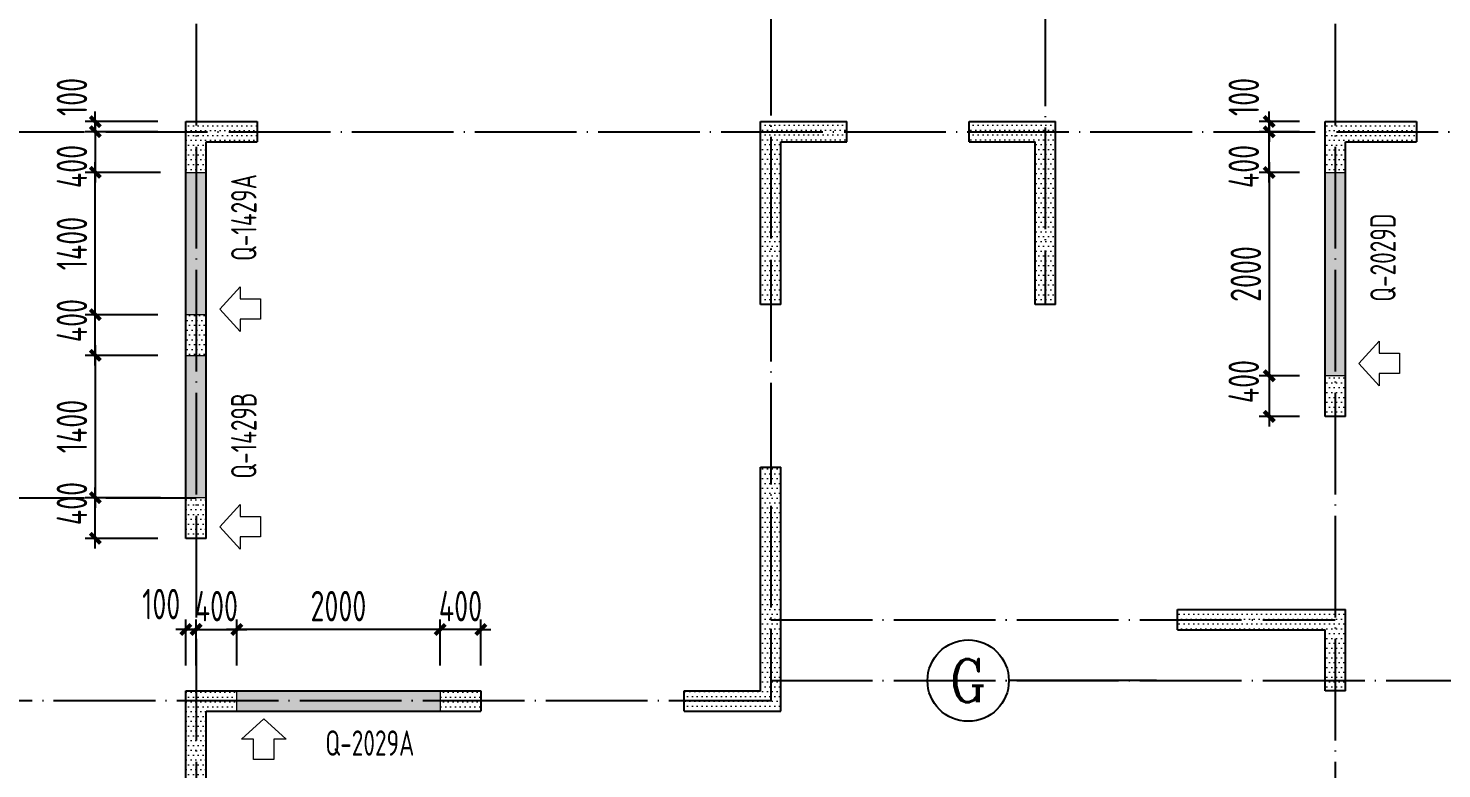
# Model space of a CAD drawing. Extents: x -85320 to 1679916, y -1321939 to 627.
# Drawn here: x 1032870 to 1046766, y -768781 to -761496 of the extents above; entities that cross this region are included whole.
import ezdxf
from ezdxf.enums import TextEntityAlignment as Align

# ---------------------------------------------------------------- set-up
doc = ezdxf.new("R2010")
doc.units = 0
doc.header["$LTSCALE"] = 1000
doc.linetypes.add('DOTE', pattern=[2.42, 2, -0.2, 0.02, -0.2])
for name, color, linetype in [('AXIS', 3, 'Continuous'), ('AXIS_TEXT', 7, 'Continuous'), ('DOTE', 1, 'DOTE'), ('G-06墙-01砼墙', 50, 'Continuous')]:
    doc.layers.add(name, color=color, linetype=linetype)
for name, color, linetype, lineweight in [('DIM', 3, 'Continuous', 0), ('WCOL', 7, 'Continuous', 0), ('WCOL_DE_DIM', 3, 'Continuous', 0), ('WCOL_HATCH', 251, 'Continuous', 0), ('预制墙标注', 2, 'Continuous', 18)]:
    doc.layers.add(name, color=color, linetype=linetype, lineweight=lineweight)
doc.styles.add('_TCH_AXIS', font='COMPLEX', dxfattribs={"bigfont": 'GBCBIG'})
doc.styles.add('COMPLEX', font='COMPLEX')
doc.styles.add('TSSD_Rein', font='Tssdeng.shx', dxfattribs={"width": 0.7, "bigfont": 'hztxt.shx'})
doc.styles.add('样式 1', font='yjkeng.shx', dxfattribs={"width": 0.7, "bigfont": 'yjkchn.shx'})
doc.dimstyles.new('TSSD_100_100$0', dxfattribs={"dimtxt": 300, "dimasz": 100, "dimexe": 100, "dimexo": 250, "dimgap": 80, "dimtad": 1, "dimdec": 0, "dimzin": 0, "dimdsep": 46, "dimtxsty": 'TSSD_Rein', "dimblk": 'ARCHTICK', "dimcen": 0, "dimdle": 100, "dimclrt": 7, "dimadec": 0, "dimazin": 0, "dimtfac": 1, "dimtdec": 0, "dimtix": 1, "dimtmove": 2, "dimatfit": 3, "dimldrblk": '_TSDBK', "dimfxl": 1, "dimtolj": 1, "dimtzin": 0, "dimarcsym": 0})
pattern_1 = [(0, (-5661462.457, -507233), (23.8125, 47.625), [0, -47.625])]
pattern_2 = [(0, (-5661462.457, -549233), (23.8125, 47.625), [0, -47.625])]

# ---------------------------------------------------------------- blocks, each defined once
blk = doc.blocks.new('_AXISO')
blk.add_circle((0, 0), 0.5)
at = {"layer": 'AXIS_TEXT', "style": 'COMPLEX', "width": 1.041667}
blk.add_attdef('A', text='', height=0.56, dxfattribs=at).set_placement((-0.25, -0.28), (0.25, -0.28), align=Align.FIT)
blk = doc.blocks.new('_ArchTick')
at = {"color": 0, "linetype": 'ByBlock', "const_width": 0.4}
blk.add_lwpolyline([(-0.5, -0.5), (0.5, 0.5)], dxfattribs=at)
blk = doc.blocks.new('*D1141')
at = {"layer": 'Defpoints', "color": 0, "transparency": 16777216}
for p in [(1034519, -767411), (1034419, -768014), (1034519, -768014)]:
    blk.add_point(p, dxfattribs=at)
at = {"layer": 'DIM', "color": 0, "lineweight": -2, "transparency": 16777216}
for p, q in [((1034419, -767764), (1034419, -767311)), ((1034519, -767764), (1034519, -767311)), ((1034419, -767411), (1034319, -767411)), ((1034419, -767411), (1034519, -767411)), ((1034519, -767411), (1034619, -767411))]:
    blk.add_line(p, q, dxfattribs=at)
at = {"layer": 'DIM', "color": 0, "lineweight": -2, "transparency": 16777216, "xscale": 100, "yscale": 100, "zscale": 100}
blk.add_blockref('_ArchTick', (1034419, -767411), dxfattribs=at)
at = {"layer": 'DIM', "color": 0, "lineweight": -2, "transparency": 16777216, "xscale": 100, "yscale": 100, "zscale": 100, "rotation": 180}
blk.add_blockref('_ArchTick', (1034519, -767411), dxfattribs=at)
at = {"layer": 'DIM', "color": 7, "transparency": 16777216, "insert": (1034177, -767161), "char_height": 300, "attachment_point": 5, "style": 'TSSD_Rein'}
blk.add_mtext('\\A1;100', dxfattribs=at)
blk = doc.blocks.new('_TSDBK')
blk.add_line((-1, 0), (0, 0))
at = {"const_width": 0.5}
blk.add_lwpolyline([(-0.7, -0.7), (0.7, 0.7)], dxfattribs=at)
blk = doc.blocks.new('*D1142')
at = {"layer": 'Defpoints', "color": 0, "transparency": 16777216}
for p in [(1034919, -767411), (1034519, -768014), (1034919, -768014)]:
    blk.add_point(p, dxfattribs=at)
at = {"layer": 'DIM', "color": 0, "lineweight": -2, "transparency": 16777216}
for p, q in [((1034519, -767764), (1034519, -767311)), ((1034919, -767764), (1034919, -767311)), ((1034519, -767411), (1034419, -767411)), ((1034519, -767411), (1034919, -767411)), ((1034919, -767411), (1035019, -767411))]:
    blk.add_line(p, q, dxfattribs=at)
at = {"layer": 'DIM', "color": 0, "lineweight": -2, "transparency": 16777216, "xscale": 100, "yscale": 100, "zscale": 100}
blk.add_blockref('_ArchTick', (1034519, -767411), dxfattribs=at)
at = {"layer": 'DIM', "color": 0, "lineweight": -2, "transparency": 16777216, "xscale": 100, "yscale": 100, "zscale": 100, "rotation": 180}
blk.add_blockref('_ArchTick', (1034919, -767411), dxfattribs=at)
at = {"layer": 'DIM', "color": 7, "transparency": 16777216, "insert": (1034719, -767181), "char_height": 300, "attachment_point": 5, "style": 'TSSD_Rein'}
blk.add_mtext('\\A1;400', dxfattribs=at)
blk = doc.blocks.new('*D1143')
at = {"layer": 'Defpoints', "color": 0, "transparency": 16777216}
for p in [(1034919, -767411), (1034919, -768014), (1036919, -768014)]:
    blk.add_point(p, dxfattribs=at)
at = {"layer": 'DIM', "color": 0, "lineweight": -2, "transparency": 16777216}
for p, q in [((1034919, -767764), (1034919, -767311)), ((1036919, -767764), (1036919, -767311)), ((1037019, -767411), (1034819, -767411))]:
    blk.add_line(p, q, dxfattribs=at)
at = {"layer": 'DIM', "color": 0, "lineweight": -2, "transparency": 16777216, "xscale": 100, "yscale": 100, "zscale": 100, "rotation": 180}
blk.add_blockref('_ArchTick', (1034919, -767411), dxfattribs=at)
at = {"layer": 'DIM', "color": 0, "lineweight": -2, "transparency": 16777216, "xscale": 100, "yscale": 100, "zscale": 100}
blk.add_blockref('_ArchTick', (1036919, -767411), dxfattribs=at)
at = {"layer": 'DIM', "color": 7, "transparency": 16777216, "insert": (1035919, -767181), "char_height": 300, "attachment_point": 5, "style": 'TSSD_Rein'}
blk.add_mtext('\\A1;2000', dxfattribs=at)
blk = doc.blocks.new('*D1144')
at = {"layer": 'Defpoints', "color": 0, "transparency": 16777216}
for p in [(1036919, -767411), (1036919, -768014), (1037319, -768014)]:
    blk.add_point(p, dxfattribs=at)
at = {"layer": 'DIM', "color": 0, "lineweight": -2, "transparency": 16777216}
for p, q in [((1036919, -767764), (1036919, -767311)), ((1037319, -767764), (1037319, -767311)), ((1036919, -767411), (1036819, -767411)), ((1037319, -767411), (1036919, -767411)), ((1037319, -767411), (1037419, -767411))]:
    blk.add_line(p, q, dxfattribs=at)
at = {"layer": 'DIM', "color": 0, "lineweight": -2, "transparency": 16777216, "xscale": 100, "yscale": 100, "zscale": 100}
blk.add_blockref('_ArchTick', (1036919, -767411), dxfattribs=at)
at = {"layer": 'DIM', "color": 0, "lineweight": -2, "transparency": 16777216, "xscale": 100, "yscale": 100, "zscale": 100, "rotation": 180}
blk.add_blockref('_ArchTick', (1037319, -767411), dxfattribs=at)
at = {"layer": 'DIM', "color": 7, "transparency": 16777216, "insert": (1037119, -767181), "char_height": 300, "attachment_point": 5, "style": 'TSSD_Rein'}
blk.add_mtext('\\A1;400', dxfattribs=at)
blk = doc.blocks.new('*D1145')
at = {"layer": 'Defpoints', "color": 0, "transparency": 16777216}
for p in [(1045619, -762414), (1045070, -762514), (1045619, -762514)]:
    blk.add_point(p, dxfattribs=at)
at = {"layer": 'DIM', "color": 0, "lineweight": -2, "transparency": 16777216}
for p, q in [((1045070, -762414), (1045070, -762314)), ((1045369, -762414), (1044970, -762414)), ((1045070, -762414), (1045070, -762514)), ((1045369, -762514), (1044970, -762514)), ((1045070, -762514), (1045070, -762614))]:
    blk.add_line(p, q, dxfattribs=at)
at = {"layer": 'DIM', "color": 0, "lineweight": -2, "transparency": 16777216, "xscale": 100, "yscale": 100, "zscale": 100}
for p, rotation in [((1045070, -762414), 270), ((1045070, -762514), 90)]:
    blk.add_blockref('_ArchTick', p, dxfattribs=dict(at, rotation=rotation))
at = {"layer": 'DIM', "color": 7, "transparency": 16777216, "insert": (1044820, -762172), "char_height": 300, "attachment_point": 5, "rotation": 90, "style": 'TSSD_Rein'}
blk.add_mtext('\\A1;100', dxfattribs=at)
blk = doc.blocks.new('*D1146')
at = {"layer": 'Defpoints', "color": 0, "transparency": 16777216}
for p in [(1045619, -762914), (1045070, -764914), (1045619, -764914)]:
    blk.add_point(p, dxfattribs=at)
at = {"layer": 'DIM', "color": 0, "lineweight": -2, "transparency": 16777216}
for p, q in [((1045369, -762914), (1044970, -762914)), ((1045070, -762814), (1045070, -765014)), ((1045369, -764914), (1044970, -764914))]:
    blk.add_line(p, q, dxfattribs=at)
at = {"layer": 'DIM', "color": 0, "lineweight": -2, "transparency": 16777216, "xscale": 100, "yscale": 100, "zscale": 100}
for p, rotation in [((1045070, -762914), 90), ((1045070, -764914), 270)]:
    blk.add_blockref('_ArchTick', p, dxfattribs=dict(at, rotation=rotation))
at = {"layer": 'DIM', "color": 7, "transparency": 16777216, "insert": (1044840, -763914), "char_height": 300, "attachment_point": 5, "rotation": 90, "style": 'TSSD_Rein'}
blk.add_mtext('\\A1;2000', dxfattribs=at)
blk = doc.blocks.new('*D1147')
at = {"layer": 'Defpoints', "color": 0, "transparency": 16777216}
for p in [(1045070, -762514), (1045619, -762514), (1045619, -762914)]:
    blk.add_point(p, dxfattribs=at)
at = {"layer": 'DIM', "color": 0, "lineweight": -2, "transparency": 16777216}
for p, q in [((1045070, -763014), (1045070, -762414)), ((1045369, -762514), (1044970, -762514)), ((1045369, -762914), (1044970, -762914))]:
    blk.add_line(p, q, dxfattribs=at)
at = {"layer": 'DIM', "color": 0, "lineweight": -2, "transparency": 16777216, "xscale": 100, "yscale": 100, "zscale": 100}
for p, rotation in [((1045070, -762514), 90), ((1045070, -762914), 270)]:
    blk.add_blockref('_ArchTick', p, dxfattribs=dict(at, rotation=rotation))
at = {"layer": 'DIM', "color": 7, "transparency": 16777216, "insert": (1044820, -762856), "char_height": 300, "attachment_point": 5, "rotation": 90, "style": 'TSSD_Rein'}
blk.add_mtext('\\A1;400', dxfattribs=at)
blk = doc.blocks.new('*D1148')
at = {"layer": 'Defpoints', "color": 0, "transparency": 16777216}
for p in [(1045619, -764914), (1045070, -765314), (1045619, -765314)]:
    blk.add_point(p, dxfattribs=at)
at = {"layer": 'DIM', "color": 0, "lineweight": -2, "transparency": 16777216}
for p, q in [((1045070, -764814), (1045070, -765414)), ((1045369, -764914), (1044970, -764914)), ((1045369, -765314), (1044970, -765314))]:
    blk.add_line(p, q, dxfattribs=at)
at = {"layer": 'DIM', "color": 0, "lineweight": -2, "transparency": 16777216, "xscale": 100, "yscale": 100, "zscale": 100}
for p, rotation in [((1045070, -764914), 90), ((1045070, -765314), 270)]:
    blk.add_blockref('_ArchTick', p, dxfattribs=dict(at, rotation=rotation))
at = {"layer": 'DIM', "color": 7, "transparency": 16777216, "insert": (1044820, -764972), "char_height": 300, "attachment_point": 5, "rotation": 90, "style": 'TSSD_Rein'}
blk.add_mtext('\\A1;400', dxfattribs=at)
blk = doc.blocks.new('*D1169')
at = {"layer": 'Defpoints', "color": 0, "transparency": 16777216}
for p in [(1033529, -762414), (1034395, -762414), (1034395, -762514)]:
    blk.add_point(p, dxfattribs=at)
at = {"layer": 'DIM', "color": 0, "lineweight": -2, "transparency": 16777216}
for p, q in [((1033529, -762414), (1033529, -762314)), ((1034145, -762414), (1033429, -762414)), ((1033529, -762514), (1033529, -762414)), ((1034145, -762514), (1033429, -762514)), ((1033529, -762514), (1033529, -762614))]:
    blk.add_line(p, q, dxfattribs=at)
at = {"layer": 'DIM', "color": 0, "lineweight": -2, "transparency": 16777216, "xscale": 100, "yscale": 100, "zscale": 100}
for p, rotation in [((1033529, -762414), 270), ((1033529, -762514), 90)]:
    blk.add_blockref('_ArchTick', p, dxfattribs=dict(at, rotation=rotation))
at = {"layer": 'DIM', "color": 7, "transparency": 16777216, "insert": (1033299, -762172), "char_height": 300, "attachment_point": 5, "rotation": 90, "style": 'TSSD_Rein'}
blk.add_mtext('\\A1;100', dxfattribs=at)
blk = doc.blocks.new('*D1170')
at = {"layer": 'Defpoints', "color": 0, "transparency": 16777216}
for p in [(1034395, -762514), (1033529, -762914), (1034395, -762914)]:
    blk.add_point(p, dxfattribs=at)
at = {"layer": 'DIM', "color": 0, "lineweight": -2, "transparency": 16777216}
for p, q in [((1033529, -762414), (1033529, -763014)), ((1034145, -762514), (1033429, -762514)), ((1034145, -762914), (1033429, -762914))]:
    blk.add_line(p, q, dxfattribs=at)
at = {"layer": 'DIM', "color": 0, "lineweight": -2, "transparency": 16777216, "xscale": 100, "yscale": 100, "zscale": 100}
for p, rotation in [((1033529, -762514), 90), ((1033529, -762914), 270)]:
    blk.add_blockref('_ArchTick', p, dxfattribs=dict(at, rotation=rotation))
at = {"layer": 'DIM', "color": 7, "transparency": 16777216, "insert": (1033299, -762856), "char_height": 300, "attachment_point": 5, "rotation": 90, "style": 'TSSD_Rein'}
blk.add_mtext('\\A1;400', dxfattribs=at)
blk = doc.blocks.new('*D1171')
at = {"layer": 'Defpoints', "color": 0, "transparency": 16777216}
for p in [(1033529, -766114), (1034395, -766114), (1034395, -766514)]:
    blk.add_point(p, dxfattribs=at)
at = {"layer": 'DIM', "color": 0, "lineweight": -2, "transparency": 16777216}
for p, q in [((1034145, -766114), (1033429, -766114)), ((1033529, -766614), (1033529, -766014)), ((1034145, -766514), (1033429, -766514))]:
    blk.add_line(p, q, dxfattribs=at)
at = {"layer": 'DIM', "color": 0, "lineweight": -2, "transparency": 16777216, "xscale": 100, "yscale": 100, "zscale": 100}
for p, rotation in [((1033529, -766114), 90), ((1033529, -766514), 270)]:
    blk.add_blockref('_ArchTick', p, dxfattribs=dict(at, rotation=rotation))
at = {"layer": 'DIM', "color": 7, "transparency": 16777216, "insert": (1033299, -766172), "char_height": 300, "attachment_point": 5, "rotation": 90, "style": 'TSSD_Rein'}
blk.add_mtext('\\A1;400', dxfattribs=at)
blk = doc.blocks.new('*D1264')
at = {"layer": 'Defpoints', "color": 0, "transparency": 16777216}
for p in [(1033529, -762914), (1034419, -762914), (1034395, -764314)]:
    blk.add_point(p, dxfattribs=at)
at = {"layer": 'DIM', "color": 0, "lineweight": -2, "transparency": 16777216}
for p, q in [((1034169, -762914), (1033429, -762914)), ((1033529, -764414), (1033529, -762814)), ((1034145, -764314), (1033429, -764314))]:
    blk.add_line(p, q, dxfattribs=at)
at = {"layer": 'DIM', "color": 0, "lineweight": -2, "transparency": 16777216, "xscale": 100, "yscale": 100, "zscale": 100}
for p, rotation in [((1033529, -762914), 90), ((1033529, -764314), 270)]:
    blk.add_blockref('_ArchTick', p, dxfattribs=dict(at, rotation=rotation))
at = {"layer": 'DIM', "color": 7, "transparency": 16777216, "insert": (1033299, -763614), "char_height": 300, "attachment_point": 5, "rotation": 90, "style": 'TSSD_Rein'}
blk.add_mtext('\\A1;1400', dxfattribs=at)
blk = doc.blocks.new('*D1265')
at = {"layer": 'Defpoints', "color": 0, "transparency": 16777216}
for p in [(1033529, -764314), (1034395, -764314), (1034395, -764714)]:
    blk.add_point(p, dxfattribs=at)
at = {"layer": 'DIM', "color": 0, "lineweight": -2, "transparency": 16777216}
for p, q in [((1034145, -764314), (1033429, -764314)), ((1033529, -764814), (1033529, -764214)), ((1034145, -764714), (1033429, -764714))]:
    blk.add_line(p, q, dxfattribs=at)
at = {"layer": 'DIM', "color": 0, "lineweight": -2, "transparency": 16777216, "xscale": 100, "yscale": 100, "zscale": 100}
for p, rotation in [((1033529, -764314), 90), ((1033529, -764714), 270)]:
    blk.add_blockref('_ArchTick', p, dxfattribs=dict(at, rotation=rotation))
at = {"layer": 'DIM', "color": 7, "transparency": 16777216, "insert": (1033299, -764372), "char_height": 300, "attachment_point": 5, "rotation": 90, "style": 'TSSD_Rein'}
blk.add_mtext('\\A1;400', dxfattribs=at)
blk = doc.blocks.new('*D1266')
at = {"layer": 'Defpoints', "color": 0, "transparency": 16777216}
for p in [(1034395, -764714), (1033529, -766114), (1034419, -766114)]:
    blk.add_point(p, dxfattribs=at)
at = {"layer": 'DIM', "color": 0, "lineweight": -2, "transparency": 16777216}
for p, q in [((1034145, -764714), (1033429, -764714)), ((1033529, -764614), (1033529, -766214)), ((1034169, -766114), (1033429, -766114))]:
    blk.add_line(p, q, dxfattribs=at)
at = {"layer": 'DIM', "color": 0, "lineweight": -2, "transparency": 16777216, "xscale": 100, "yscale": 100, "zscale": 100}
for p, rotation in [((1033529, -764714), 90), ((1033529, -766114), 270)]:
    blk.add_blockref('_ArchTick', p, dxfattribs=dict(at, rotation=rotation))
at = {"layer": 'DIM', "color": 7, "transparency": 16777216, "insert": (1033299, -765414), "char_height": 300, "attachment_point": 5, "rotation": 90, "style": 'TSSD_Rein'}
blk.add_mtext('\\A1;1400', dxfattribs=at)

msp = doc.modelspace()

# ---------------------------------------------------------------- hatches: boundary and pattern name
at = {"layer": 'WCOL_DE_DIM'}
h = msp.add_hatch(color=6, dxfattribs=at)
h.dxf.hatch_style = 1
h.paths.add_polyline_path([(1034419.044, -764314.127), (1034619.044, -764314.127), (1034619.044, -762914.127), (1034419.044, -762914.127)])
h.paths.add_polyline_path([(1034619.044, -764714.127), (1034419.044, -764714.127), (1034419.044, -766114.127), (1034619.044, -766114.127)])
h = msp.add_hatch(color=6, dxfattribs=at)
h.dxf.hatch_style = 1
h.paths.add_polyline_path([(1045619.045, -762914.127), (1045819.045, -762914.127), (1045819.045, -764914.127), (1045619.045, -764914.127)])
h = msp.add_hatch(color=6, dxfattribs=at)
h.dxf.hatch_style = 1
h.paths.add_polyline_path([(1034919.044, -768014.127), (1036919.044, -768014.127), (1036919.044, -768214.127), (1034919.044, -768214.127)])
at = {"layer": 'WCOL_HATCH'}
h = msp.add_hatch(dxfattribs=at)
h.set_pattern_fill('DOTS', color=256, scale=30, style=0)
h.set_pattern_definition(pattern_1)
h.paths.add_polyline_path([(1034419.044, -762414.127), (1034419.044, -762914.127), (1034619.044, -762914.127), (1034619.044, -762614.127), (1035119.044, -762614.127), (1035119.044, -762414.127)], flags=0)
h = msp.add_hatch(dxfattribs=at)
h.set_pattern_fill('DOTS', color=256, scale=30, style=0)
h.set_pattern_definition(pattern_2)
h.paths.add_polyline_path([(1040919.043, -762414.127), (1040919.043, -762614.127), (1040269.043, -762614.127), (1040269.045, -763814.127), (1040069.045, -763814.127), (1040069.043, -762414.127)])
h = msp.add_hatch(dxfattribs=at)
h.set_pattern_fill('DOTS', color=256, scale=30, style=0)
h.set_pattern_definition(pattern_2)
h.paths.add_polyline_path([(1042119.045, -762414.127), (1042119.045, -762614.127), (1042769.045, -762614.127), (1042769.045, -763814.127), (1042969.045, -763814.127), (1042969.045, -762414.127)])
h = msp.add_hatch(dxfattribs=at)
h.set_pattern_fill('DOTS', color=256, scale=30, style=0)
h.set_pattern_definition(pattern_1)
h.paths.add_polyline_path([(1045619.045, -762414.127), (1045619.045, -762914.127), (1045819.045, -762914.127), (1045819.045, -762614.127), (1046519.045, -762614.127), (1046519.045, -762414.127)], flags=0)
h = msp.add_hatch(dxfattribs=at)
h.set_pattern_fill('DOTS', color=256, scale=30, style=0)
h.set_pattern_definition(pattern_2)
h.paths.add_polyline_path([(1040069.045, -764214.127), (1040269.045, -764214.127), (1040269.045, -763814.127), (1040069.045, -763814.127)], flags=0)
h = msp.add_hatch(dxfattribs=at)
h.set_pattern_fill('DOTS', color=256, scale=30, style=0)
h.set_pattern_definition(pattern_2)
h.paths.add_polyline_path([(1042769.045, -764214.127), (1042969.045, -764214.127), (1042969.045, -763814.127), (1042769.045, -763814.127)], flags=0)
h = msp.add_hatch(dxfattribs=at)
h.set_pattern_fill('DOTS', color=256, scale=30, style=0)
h.set_pattern_definition([(0, (-436441.726, -199966.09), (23.8125, 47.625), [0, -47.625])])
h.paths.add_polyline_path([(1034419.044, -764314.127), (1034419.044, -764714.127), (1034619.044, -764714.127), (1034619.044, -764314.127)])
h = msp.add_hatch(dxfattribs=at)
h.set_pattern_fill('DOTS', color=256, scale=30, style=0)
h.set_pattern_definition([(0, (-5661462.457, -508333), (23.8125, 47.625), [0, -47.625])])
h.paths.add_polyline_path([(1045619.045, -764914.127), (1045619.045, -765314.127), (1045819.045, -765314.127), (1045819.045, -764914.127)], flags=0)
h = msp.add_hatch(dxfattribs=at)
h.set_pattern_fill('DOTS', color=256, scale=30, style=0)
h.set_pattern_definition(pattern_2)
h.paths.add_polyline_path([(1040069.045, -766214.127), (1040269.045, -766214.127), (1040269.045, -765814.127), (1040069.045, -765814.127)], flags=0)
h = msp.add_hatch(dxfattribs=at)
h.set_pattern_fill('DOTS', color=256, scale=30, style=0)
h.set_pattern_definition([(0, (-5661462.457, -509533), (23.8125, 47.625), [0, -47.625])])
h.paths.add_polyline_path([(1034419.044, -766114.127), (1034419.044, -766514.127), (1034619.044, -766514.127), (1034619.044, -766114.127)], flags=0)
h = msp.add_hatch(dxfattribs=at)
h.set_pattern_fill('DOTS', color=256, scale=30, style=0)
h.set_pattern_definition(pattern_2)
h.paths.add_polyline_path([(1039319.044, -768014.127), (1039319.044, -768214.127), (1040269.045, -768214.127), (1040269.045, -766214.127), (1040069.045, -766214.127), (1040069.045, -768014.127)])
h = msp.add_hatch(dxfattribs=at)
h.set_pattern_fill('DOTS', color=256, scale=30, style=0)
h.set_pattern_definition(pattern_2)
h.paths.add_polyline_path([(1044569.045, -767414.127), (1044569.045, -767214.127), (1044169.045, -767214.127), (1044169.045, -767414.127)], flags=0)
h = msp.add_hatch(dxfattribs=at)
h.set_pattern_fill('DOTS', color=256, scale=30, style=0)
h.set_pattern_definition(pattern_2)
h.paths.add_polyline_path([(1044569.045, -767214.127), (1044569.045, -767414.127), (1045619.045, -767414.127), (1045619.045, -768014.127), (1045819.045, -768014.127), (1045819.045, -767214.127)])
h = msp.add_hatch(dxfattribs=at)
h.set_pattern_fill('DOTS', color=256, scale=30, style=0)
h.set_pattern_definition(pattern_1)
h.paths.add_polyline_path([(1034419.044, -768014.127), (1034419.044, -769064.127), (1034619.044, -769064.127), (1034619.044, -768214.127), (1034919.044, -768214.127), (1034919.044, -768014.127)], flags=0)
h = msp.add_hatch(dxfattribs=at)
h.set_pattern_fill('DOTS', color=256, scale=30, style=0)
h.set_pattern_definition([(0, (-5660362.457, -507233), (23.8125, 47.625), [0, -47.625])])
h.paths.add_polyline_path([(1036919.044, -768214.127), (1037319.044, -768214.127), (1037319.044, -768014.127), (1036919.044, -768014.127)], flags=0)

# ---------------------------------------------------------------- linework, layer by layer
at = {"layer": 'AXIS', "color": 0}
msp.add_line((1043960.607, -767914.127), (1042510.607, -767914.127), dxfattribs=at)
at = {"layer": 'DOTE', "ltscale": 0.5}
for p, q in [((1040169.044, -760144.173), (1040169.044, -768114.127)), ((1042869.044, -760052.082), (1042869.044, -764214.127)), ((1034519.044, -760242.387), (1034519.044, -778875.598)), ((1045719.044, -760242.387), (1045719.044, -778875.598)), ((1032421.261, -762514.127), (1082905.734, -762514.127)), ((1040169.044, -767314.127), (1045719.044, -767314.127)), ((1040169.044, -767914.127), (1068619.044, -767914.127)), ((1040169.044, -768114.127), (1032421.261, -768114.127))]:
    msp.add_line(p, q, dxfattribs=at)
at = {"layer": 'DOTE', "linetype": 'DOTE', "ltscale": 0.5}
msp.add_line((1032421.261, -766114.127), (1034519.044, -766114.127), dxfattribs=at)
at = {"layer": 'G-06墙-01砼墙'}
for p, q in [((1034419.044, -762414.127), (1035119.044, -762414.127)), ((1034419.044, -766514.127), (1034419.044, -762414.127)), ((1035119.044, -762414.127), (1035119.044, -762614.127)), ((1040069.045, -762414.127), (1040269.045, -762414.127)), ((1040069.045, -762414.127), (1040919.045, -762414.127)), ((1040069.045, -764214.127), (1040069.045, -762414.127)), ((1040919.045, -762614.127), (1040919.045, -762414.127)), ((1042119.045, -762414.127), (1042969.045, -762414.127)), ((1042119.045, -762614.127), (1042119.045, -762414.127)), ((1042969.045, -764214.127), (1042969.045, -762414.127)), ((1045619.045, -762414.127), (1046519.045, -762414.127)), ((1045619.045, -765314.127), (1045619.045, -762414.127)), ((1046519.045, -762414.127), (1046519.045, -762614.127)), ((1034619.044, -762614.127), (1035119.044, -762614.127)), ((1034619.044, -766514.127), (1034619.044, -762614.127)), ((1040269.045, -762614.127), (1040919.045, -762614.127)), ((1040269.045, -764214.127), (1040269.045, -762614.127)), ((1042119.045, -762614.127), (1042769.045, -762614.127)), ((1042769.045, -764214.127), (1042769.045, -762614.127)), ((1045819.045, -762614.127), (1046519.045, -762614.127)), ((1045819.045, -765314.127), (1045819.045, -762614.127)), ((1040269.045, -764214.127), (1040069.045, -764214.127)), ((1042969.045, -764214.127), (1042769.045, -764214.127)), ((1045819.045, -765314.127), (1045619.045, -765314.127)), ((1040069.045, -768014.127), (1040069.045, -765814.127)), ((1040069.045, -765814.127), (1040269.045, -765814.127)), ((1040269.045, -768214.127), (1040269.045, -765814.127)), ((1034619.044, -766514.127), (1034419.044, -766514.127)), ((1044169.045, -767214.127), (1045819.045, -767214.127)), ((1044169.045, -767414.127), (1044169.045, -767214.127)), ((1045819.045, -768014.127), (1045819.045, -767214.127)), ((1044169.045, -767414.127), (1045619.045, -767414.127)), ((1045619.045, -768014.127), (1045619.045, -767414.127)), ((1034419.044, -768014.127), (1037319.044, -768014.127)), ((1034419.044, -769064.127), (1034419.044, -768014.127)), ((1037319.044, -768014.127), (1037319.044, -768214.127)), ((1039319.044, -768014.127), (1040069.045, -768014.127)), ((1039319.044, -768214.127), (1039319.044, -768014.127)), ((1045819.045, -768014.127), (1045619.045, -768014.127)), ((1034619.044, -768214.127), (1037319.044, -768214.127)), ((1034619.044, -769064.127), (1034619.044, -768214.127)), ((1039319.044, -768214.127), (1040269.045, -768214.127))]:
    msp.add_line(p, q, dxfattribs=at)
at = {"layer": 'WCOL'}
for points in [[(1034419.044, -762414.127), (1034419.044, -762914.127), (1034619.044, -762914.127), (1034619.044, -762614.127), (1035119.044, -762614.127), (1035119.044, -762414.127)], [(1045619.045, -762414.127), (1045619.045, -762914.127), (1045819.045, -762914.127), (1045819.045, -762614.127), (1046519.045, -762614.127), (1046519.045, -762414.127)], [(1034419.044, -764314.127), (1034419.044, -764714.127), (1034619.044, -764714.127), (1034619.044, -764314.127)], [(1045619.045, -764914.127), (1045619.045, -765314.127), (1045819.045, -765314.127), (1045819.045, -764914.127)], [(1034419.044, -766114.127), (1034419.044, -766514.127), (1034619.044, -766514.127), (1034619.044, -766114.127)], [(1034419.044, -768014.127), (1034419.044, -769064.127), (1034619.044, -769064.127), (1034619.044, -768214.127), (1034919.044, -768214.127), (1034919.044, -768014.127)], [(1036919.044, -768214.127), (1037319.044, -768214.127), (1037319.044, -768014.127), (1036919.044, -768014.127)]]:
    msp.add_lwpolyline(points, close=True, dxfattribs=at)
for points in [[(1034952.049, -764038.703), (1034952.049, -764158.703), (1035152.049, -764158.703), (1035152.049, -764358.703), (1034952.049, -764358.703), (1034952.049, -764478.703), (1034752.049, -764258.703), (1034952.049, -764038.703)], [(1046152.05, -764573.139), (1046152.05, -764693.139), (1046352.05, -764693.139), (1046352.05, -764893.139), (1046152.05, -764893.139), (1046152.05, -765013.139), (1045952.05, -764793.139), (1046152.05, -764573.139)], [(1034952.049, -766180.434), (1034952.049, -766300.434), (1035152.049, -766300.434), (1035152.049, -766500.434), (1034952.049, -766500.434), (1034952.049, -766620.434), (1034752.049, -766400.434), (1034952.049, -766180.434)], [(1035404.63, -768491.083), (1035284.63, -768491.083), (1035284.63, -768691.083), (1035084.63, -768691.083), (1035084.63, -768491.083), (1034964.63, -768491.083), (1035184.63, -768291.083), (1035404.63, -768491.083)]]:
    msp.add_lwpolyline(points, dxfattribs=at)
at = {"layer": 'WCOL_DE_DIM'}
for points in [[(1034419.044, -762914.127), (1034619.044, -762914.127), (1034619.044, -766114.127), (1034419.044, -766114.127)], [(1045619.045, -762914.127), (1045819.045, -762914.127), (1045819.045, -764914.127), (1045619.045, -764914.127)], [(1034919.044, -768014.127), (1036919.044, -768014.127), (1036919.044, -768214.127), (1034919.044, -768214.127)]]:
    msp.add_lwpolyline(points, close=True, dxfattribs=at)

# ---------------------------------------------------------------- block references
at = {"layer": 'AXIS', "color": 0}
ref = msp.add_blockref('_AXISO', (1042110.607, -767914.127), dxfattribs=dict(at, xscale=800, yscale=800, zscale=800))
ref.add_attrib('A', 'G', dxfattribs={"layer": 'AXIS_TEXT', "color": 0, "height": 425.184, "style": '_TCH_AXIS'}).set_placement((1041928.385, -768126.719), (1042292.828, -768126.719), align=Align.FIT)

# ---------------------------------------------------------------- texts
at = {"layer": '预制墙标注', "linetype": 'Continuous', "style": '样式 1', "width": 0.7}
for s, rotation, p in [('Q-1429A', 90.0000025, (1034863.737, -763786.229)), ('Q-2029D', 90.0000025, (1046063.739, -764187.372)), ('Q-1429B', 90.0000025, (1034863.737, -765927.96)), ('Q-2029A', 0.0000025, (1035790.398, -768402.772))]:
    msp.add_text(s, height=250, rotation=rotation, dxfattribs=at).set_placement(p, align=Align.TOP_LEFT)

# ---------------------------------------------------------------- dimensions: what is measured, and where the dimension line sits
at = {"layer": 'DIM'}
for base, p1, p2, angle, picture, middle in [((1033528.882, -762414.127), (1034394.64, -762514.127), (1034394.64, -762414.127), 90, '*D1169', (1033298.882, -762172.204)), ((1045069.797, -762514.126), (1045619.045, -762414.127), (1045619.045, -762514.126), 90, '*D1145', (1044819.797, -762172.204)), ((1033528.882, -762914.127), (1034394.64, -762514.127), (1034394.64, -762914.127), 270, '*D1170', (1033298.882, -762856.05)), ((1045069.797, -762514.127), (1045619.045, -762914.127), (1045619.045, -762514.127), 270, '*D1147', (1044819.797, -762856.05)), ((1033528.882, -764314.127), (1034394.64, -764714.126), (1034394.64, -764314.127), 90, '*D1265', (1033298.882, -764372.203)), ((1045069.797, -765314.126), (1045619.045, -764914.127), (1045619.045, -765314.126), 90, '*D1148', (1044819.797, -764972.203)), ((1033528.882, -766114.127), (1034394.64, -766514.127), (1034394.64, -766114.127), 90, '*D1171', (1033298.882, -766172.203))]:
    dim = msp.add_linear_dim(base=base, p1=p1, p2=p2, angle=angle, dimstyle='TSSD_100_100$0', dxfattribs=at)
    dim.commit()
    dim.dimension.update_dxf_attribs({"geometry": picture, "text_midpoint": middle, "dimtype": 160})
for base, p1, p2, angle, picture, middle in [((1033528.882, -762914.127), (1034394.64, -764314.127), (1034419.044, -762914.127), 90, '*D1264', (1033298.882, -763614.127)), ((1045069.797, -764914.127), (1045619.045, -762914.127), (1045619.045, -764914.127), 90, '*D1146', (1044839.797, -763914.127)), ((1033528.882, -766114.126), (1034394.64, -764714.126), (1034419.044, -766114.126), 270, '*D1266', (1033298.882, -765414.126)), ((1034919.044, -767411.163), (1036919.044, -768014.127), (1034919.044, -768014.127), 180, '*D1143', (1035919.044, -767181.163)), ((1036919.044, -767411.163), (1037319.044, -768014.127), (1036919.044, -768014.127), 180, '*D1144', (1037119.044, -767181.163))]:
    dim = msp.add_linear_dim(base=base, p1=p1, p2=p2, angle=angle, dimstyle='TSSD_100_100$0', dxfattribs=at)
    dim.commit()
    dim.dimension.update_dxf_attribs({"geometry": picture, "text_midpoint": middle})
dim = msp.add_linear_dim(base=(1034519.044, -767411.163), p1=(1034419.044, -768014.127), p2=(1034519.044, -768014.127), dimstyle='TSSD_100_100$0', dxfattribs=at)
dim.commit()
dim.dimension.update_dxf_attribs({"geometry": '*D1141', "text_midpoint": (1034177.121, -767161.163), "dimtype": 160})
dim = msp.add_linear_dim(base=(1034919.044, -767411.163), p1=(1034519.044, -768014.127), p2=(1034919.044, -768014.127), dimstyle='TSSD_100_100$0', dxfattribs=at)
dim.commit()
dim.dimension.update_dxf_attribs({"geometry": '*D1142', "text_midpoint": (1034719.044, -767181.163)})

doc.saveas('drawing.dxf')
